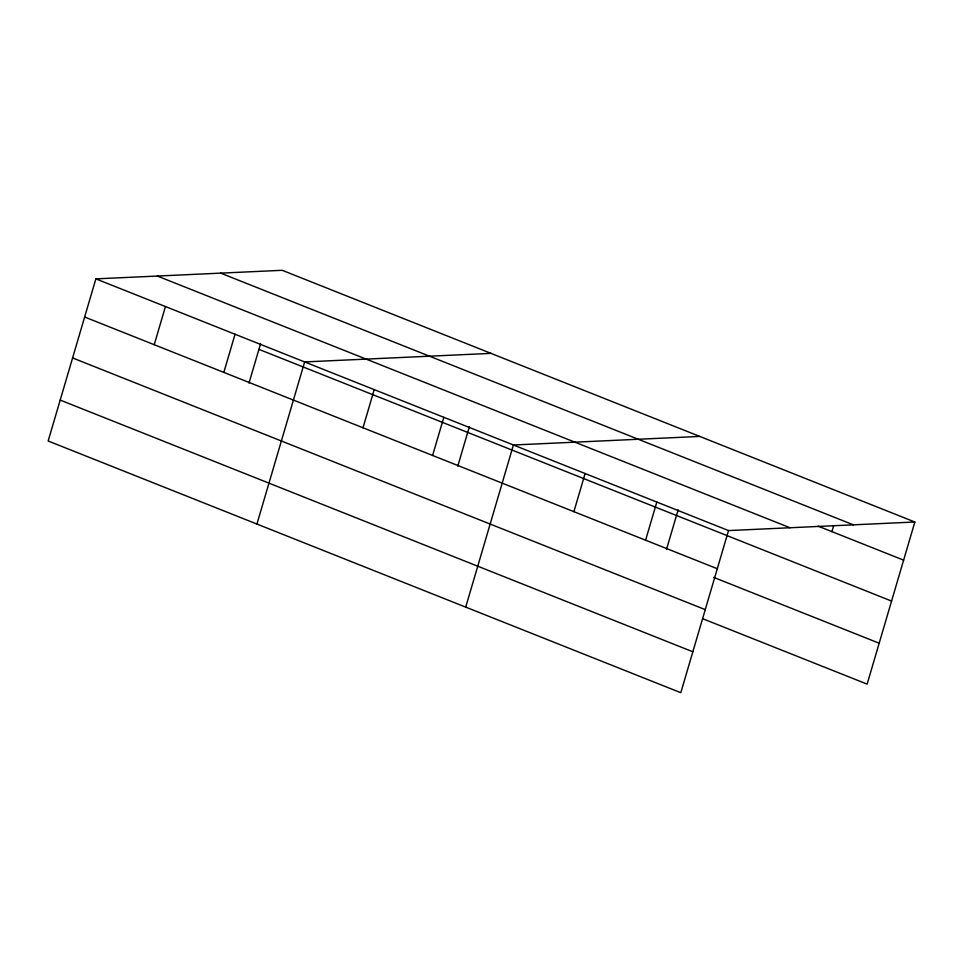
<?xml version="1.0" encoding="UTF-8"?>
<svg xmlns="http://www.w3.org/2000/svg" width="963" height="963" viewBox="0 0 963 963"><rect width="100%" height="100%" fill="white"/><g stroke="black" fill="none" stroke-linecap="round" stroke-linejoin="round"><path stroke-width="1.44" d="M914.85 522.006L282.195 270.302L95.867 278.873L48.15 440.994L680.805 692.698L728.522 530.577L914.85 522.006L867.133 684.127L703.05 618.848M154.224 344.706L165.455 306.559M223.825 372.392L235.044 334.245M248.996 383.081L260.588 343.719M256.928 524.053L304.645 361.932L490.974 353.373M363.003 427.765L374.234 389.618M432.604 455.451L443.823 417.304M457.774 466.152L469.366 426.79M465.707 607.111L513.423 445.002L699.752 436.432M573.888 511.666L585.119 473.519M645.595 540.195L656.826 502.048M666.552 549.211L678.145 509.848M831.924 531.636L833.585 525.979M220.708 273.131L853.362 524.835M818.129 526.147L903.619 560.153M157.354 276.044L790.009 527.748M95.867 278.873L728.522 530.577M258.927 349.364L891.582 601.068M84.636 317.02L717.291 568.724M713.715 577.391L879.183 643.224M72.598 357.935L705.253 609.627M60.188 400.078L692.854 651.782"/></g></svg>
